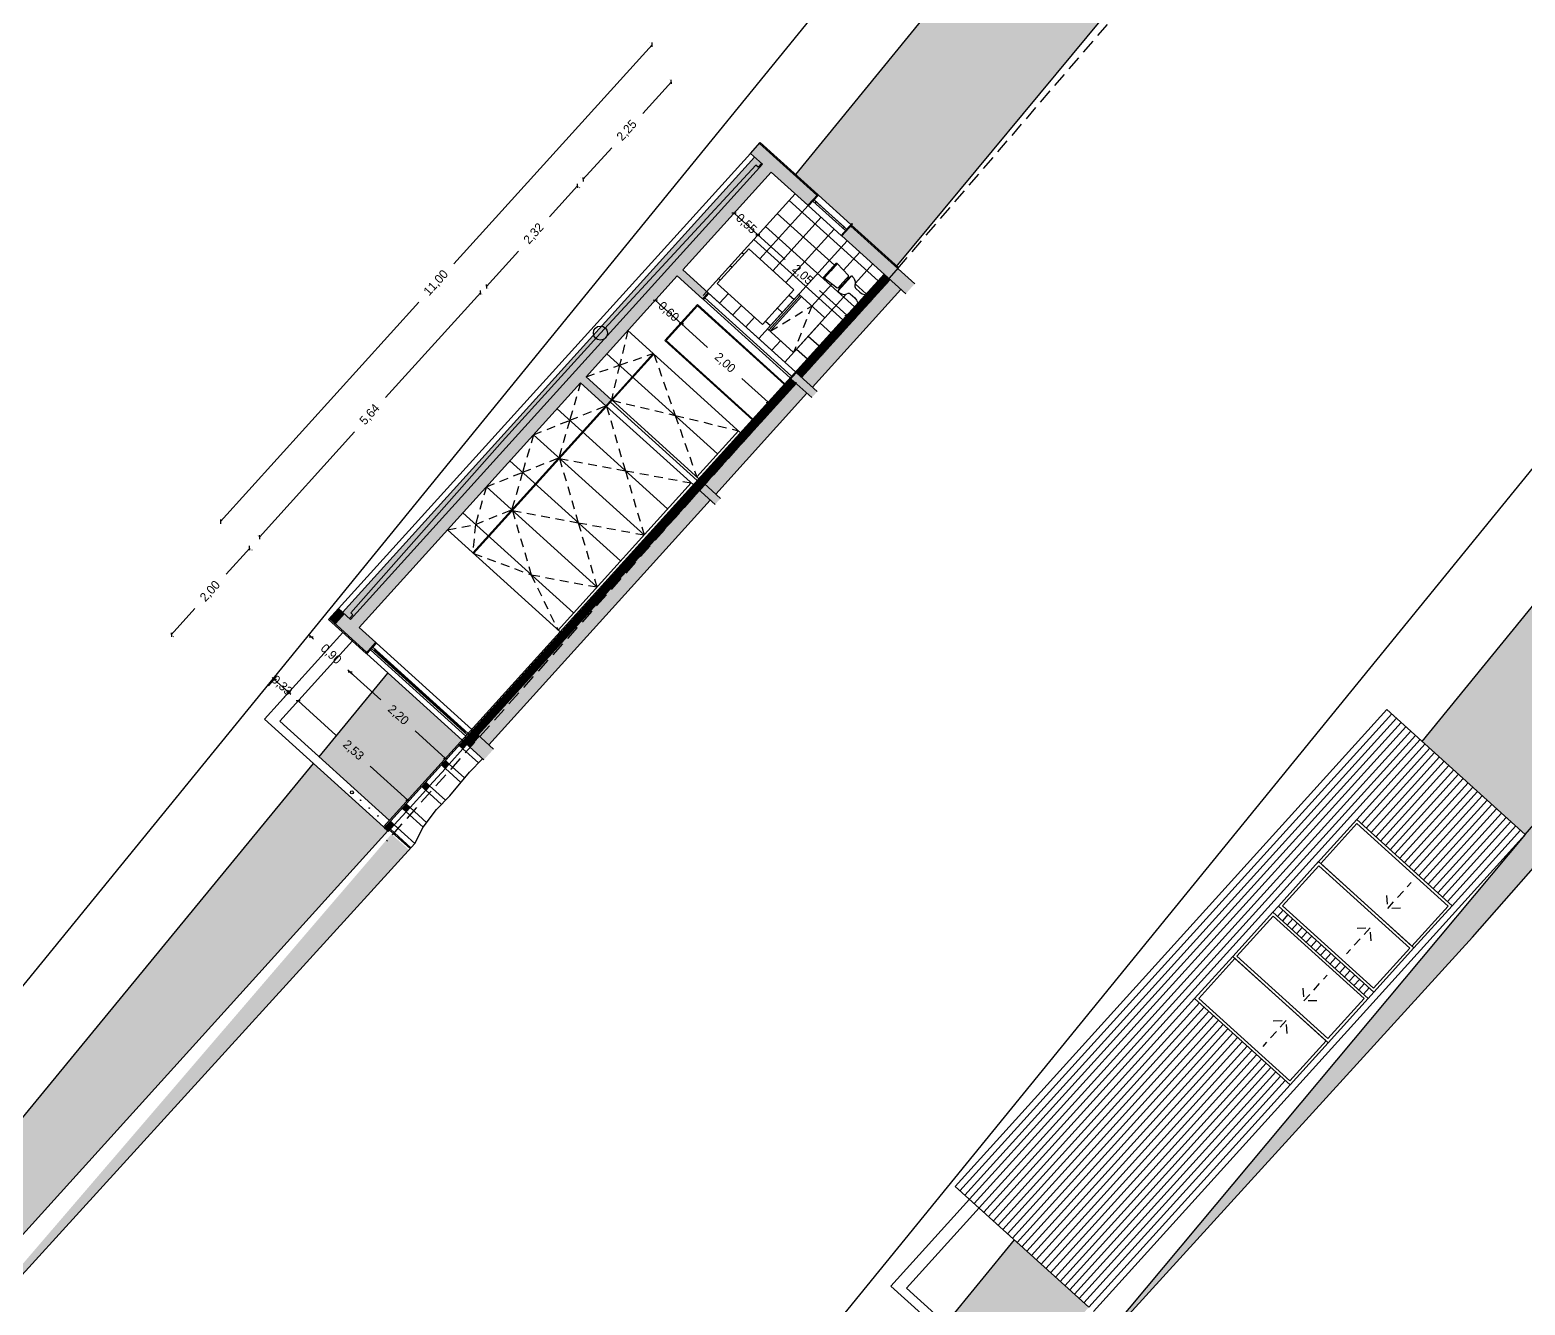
# Model space of a CAD drawing. Extents: x -196763 to -87592, y -65703 to -55832.
# Drawn here: x -87734.19 to -87708.63, y -65664.3 to -65642.5 of the extents above; entities that cross this region are included whole.
import ezdxf

# ---------------------------------------------------------------- set-up
doc = ezdxf.new("R2010")
doc.units = 0
doc.header["$MEASUREMENT"] = 0
doc.header["$PDMODE"] = 34
doc.header["$PDSIZE"] = 0.05
doc.linetypes.add('DASHED', pattern=[70, 50, -20])
doc.linetypes.add('HIDDEN', pattern=[0.375, 0.25, -0.125])
for name, color, linetype in [('0_PROP.aux', 6, 'Continuous'), ('0_PROP.aux.cotas', 30, 'Continuous'), ('0_PROP.corte', 10, 'Continuous'), ('0_PROP.corte.vaos', 160, 'Continuous'), ('0_PROP.mob', 19, 'Continuous'), ('0_PROP.trama', 251, 'Continuous'), ('0_PROP.vista1', 251, 'Continuous'), ('0_PROP.vista3', 254, 'Continuous'), ('0_PROP.vista4', 140, 'Continuous'), ('0_PROPfinal', 4, 'Continuous'), ('0_tramas piso0', 7, 'Continuous')]:
    doc.layers.add(name, color=color, linetype=linetype)
doc.styles.add('creativespace', font='GOTHIC.TTF')
doc.dimstyles.new('creativespace', dxfattribs={"dimtxt": 0.15, "dimasz": 0.05, "dimexe": 0.05, "dimexo": 0.05, "dimgap": 0.2, "dimtad": 0, "dimtoh": 1, "dimzin": 1, "dimtxsty": 'creativespace', "dimblk": 'OBLIQUE', "dimcen": 0, "dimclrd": 251, "dimclre": 256, "dimclrt": 30, "dimazin": 3, "dimtfac": 1, "dimtmove": 0, "dimatfit": 3, "dimldrblk": 'OBLIQUE', "dimfxl": 1, "dimlwd": -1, "dimlwe": -1, "dimarcsym": 0})
pattern_1 = [(92.856958, (-87782.184158, -65667.4172295), (-0.00586769786, -0.00029282563), [])]

# ---------------------------------------------------------------- blocks, each defined once
blk = doc.blocks.new('_Oblique')
at = {"color": 0, "linetype": 'ByBlock', "lineweight": -2}
blk.add_line((-0.5, -0.5), (0.5, 0.5), dxfattribs=at)
blk = doc.blocks.new('*D186')
at = {"layer": '0_PROP.aux.cotas', "color": 251, "transparency": 16777216}
for p, q in [((-87723.549, -65642.754), (-87726.942, -65646.504)), ((-87730.929, -65650.909), (-87727.536, -65647.159))]:
    blk.add_line(p, q, dxfattribs=at)
at = {"layer": '0_PROP.aux.cotas', "transparency": 16777216}
blk.add_line((-87723.586, -65642.72), (-87723.586, -65642.72), dxfattribs=at)
at = {"layer": 'DEFPOINTS', "color": 0, "transparency": 16777216}
for p in [(-87723.549, -65642.754), (-87730.929, -65650.909), (-87730.929, -65650.909)]:
    blk.add_point(p, dxfattribs=at)
at = {"layer": '0_PROP.aux.cotas', "color": 251, "transparency": 16777216, "xscale": 0.05, "yscale": 0.05, "zscale": 0.05}
for p, rotation in [((-87723.549, -65642.754), 47.85695784791795), ((-87730.929, -65650.909), 227.856957847918)]:
    blk.add_blockref('_Oblique', p, dxfattribs=dict(at, rotation=rotation))
at = {"layer": '0_PROP.aux.cotas', "color": 30, "transparency": 16777216, "insert": (-87727.239, -65646.831), "char_height": 0.15, "attachment_point": 5, "rotation": 47.857, "style": 'creativespace'}
blk.add_mtext('11,00', dxfattribs=at)
blk = doc.blocks.new('*D187')
at = {"layer": '0_PROP.aux.cotas', "color": 251, "transparency": 16777216}
for p, q in [((-87724.823, -65645.167), (-87725.303, -65645.697)), ((-87726.383, -65646.89), (-87725.834, -65646.283))]:
    blk.add_line(p, q, dxfattribs=at)
at = {"layer": '0_PROP.aux.cotas', "transparency": 16777216}
for p, q in [((-87724.789, -65645.198), (-87724.786, -65645.2)), ((-87726.349, -65646.921), (-87726.346, -65646.924))]:
    blk.add_line(p, q, dxfattribs=at)
at = {"layer": 'DEFPOINTS', "color": 0, "transparency": 16777216}
for p in [(-87724.826, -65645.164), (-87724.823, -65645.167), (-87726.386, -65646.887)]:
    blk.add_point(p, dxfattribs=at)
at = {"layer": '0_PROP.aux.cotas', "color": 251, "transparency": 16777216, "xscale": 0.05, "yscale": 0.05, "zscale": 0.05}
for p, rotation in [((-87724.823, -65645.167), 47.85695784791795), ((-87726.383, -65646.89), 227.856957847918)]:
    blk.add_blockref('_Oblique', p, dxfattribs=dict(at, rotation=rotation))
at = {"layer": '0_PROP.aux.cotas', "color": 30, "transparency": 16777216, "insert": (-87725.568, -65645.99), "char_height": 0.15, "attachment_point": 5, "rotation": 47.857, "style": 'creativespace'}
blk.add_mtext('2,32', dxfattribs=at)
blk = doc.blocks.new('*D188')
at = {"layer": '0_PROP.aux.cotas', "color": 251, "transparency": 16777216}
for p, q in [((-87723.22, -65643.389), (-87723.711, -65643.932)), ((-87724.732, -65645.06), (-87724.241, -65644.517))]:
    blk.add_line(p, q, dxfattribs=at)
at = {"layer": '0_PROP.aux.cotas', "transparency": 16777216}
for p, q in [((-87723.257, -65643.355), (-87723.257, -65643.355)), ((-87724.769, -65645.027), (-87724.769, -65645.027))]:
    blk.add_line(p, q, dxfattribs=at)
at = {"layer": 'DEFPOINTS', "color": 0, "transparency": 16777216}
for p in [(-87723.22, -65643.389), (-87723.22, -65643.389), (-87724.732, -65645.06)]:
    blk.add_point(p, dxfattribs=at)
at = {"layer": '0_PROP.aux.cotas', "color": 251, "transparency": 16777216, "xscale": 0.05, "yscale": 0.05, "zscale": 0.05}
for p, rotation in [((-87723.22, -65643.389), 47.85695784791795), ((-87724.732, -65645.06), 227.856957847918)]:
    blk.add_blockref('_Oblique', p, dxfattribs=dict(at, rotation=rotation))
at = {"layer": '0_PROP.aux.cotas', "color": 30, "transparency": 16777216, "insert": (-87723.976, -65644.225), "char_height": 0.15, "attachment_point": 5, "rotation": 47.857, "style": 'creativespace'}
blk.add_mtext('2,25', dxfattribs=at)
blk = doc.blocks.new('*D189')
at = {"layer": '0_PROP.aux.cotas', "color": 251, "transparency": 16777216}
for p, q in [((-87726.48, -65646.991), (-87728.107, -65648.789)), ((-87730.264, -65651.173), (-87728.637, -65649.375))]:
    blk.add_line(p, q, dxfattribs=at)
at = {"layer": '0_PROP.aux.cotas', "transparency": 16777216}
for p, q in [((-87726.443, -65647.025), (-87726.443, -65647.025)), ((-87730.301, -65651.14), (-87730.301, -65651.14))]:
    blk.add_line(p, q, dxfattribs=at)
at = {"layer": 'DEFPOINTS', "color": 0, "transparency": 16777216}
for p in [(-87726.48, -65646.991), (-87730.264, -65651.173), (-87730.264, -65651.173)]:
    blk.add_point(p, dxfattribs=at)
at = {"layer": '0_PROP.aux.cotas', "color": 251, "transparency": 16777216, "xscale": 0.05, "yscale": 0.05, "zscale": 0.05}
for p, rotation in [((-87726.48, -65646.991), 47.85695784791795), ((-87730.264, -65651.173), 227.856957847918)]:
    blk.add_blockref('_Oblique', p, dxfattribs=dict(at, rotation=rotation))
at = {"layer": '0_PROP.aux.cotas', "color": 30, "transparency": 16777216, "insert": (-87728.372, -65649.082), "char_height": 0.15, "attachment_point": 5, "rotation": 47.857, "style": 'creativespace'}
blk.add_mtext('5,64', dxfattribs=at)
blk = doc.blocks.new('*D192')
at = {"layer": '0_PROP.aux.cotas', "color": 251, "transparency": 16777216}
for p, q in [((-87729.6, -65653.974), (-87728.955, -65654.558)), ((-87727.724, -65655.672), (-87728.369, -65655.089))]:
    blk.add_line(p, q, dxfattribs=at)
at = {"layer": 'DEFPOINTS', "color": 0, "transparency": 16777216}
for p in [(-87729.6, -65653.974), (-87729.6, -65653.974), (-87727.724, -65655.672)]:
    blk.add_point(p, dxfattribs=at)
at = {"layer": '0_PROP.aux.cotas', "color": 251, "transparency": 16777216, "xscale": 0.05, "yscale": 0.05, "zscale": 0.05}
for p, rotation in [((-87729.6, -65653.974), 137.856957847918), ((-87727.724, -65655.672), 317.856957847918)]:
    blk.add_blockref('_Oblique', p, dxfattribs=dict(at, rotation=rotation))
at = {"layer": '0_PROP.aux.cotas', "color": 30, "transparency": 16777216, "insert": (-87728.662, -65654.823), "char_height": 0.15, "attachment_point": 5, "rotation": 317.857, "style": 'creativespace'}
blk.add_mtext('2,53', dxfattribs=at)
blk = doc.blocks.new('*D193')
at = {"layer": '0_PROP.aux.cotas', "color": 251, "transparency": 16777216}
for p, q in [((-87728.71, -65653.483), (-87728.188, -65653.956)), ((-87727.079, -65654.959), (-87727.601, -65654.487))]:
    blk.add_line(p, q, dxfattribs=at)
at = {"layer": 'DEFPOINTS', "color": 0, "transparency": 16777216}
for p in [(-87728.71, -65653.483), (-87728.71, -65653.483), (-87727.079, -65654.959)]:
    blk.add_point(p, dxfattribs=at)
at = {"layer": '0_PROP.aux.cotas', "color": 251, "transparency": 16777216, "xscale": 0.05, "yscale": 0.05, "zscale": 0.05}
for p, rotation in [((-87728.71, -65653.483), 137.856957847918), ((-87727.079, -65654.959), 317.856957847918)]:
    blk.add_blockref('_Oblique', p, dxfattribs=dict(at, rotation=rotation))
at = {"layer": '0_PROP.aux.cotas', "color": 30, "transparency": 16777216, "insert": (-87727.894, -65654.221), "char_height": 0.15, "attachment_point": 5, "rotation": 317.857, "style": 'creativespace'}
blk.add_mtext('2,20', dxfattribs=at)
blk = doc.blocks.new('*D190')
at = {"layer": '0_PROP.aux.cotas', "color": 251, "transparency": 16777216}
for p, q in [((-87729.377, -65652.879), (-87729.414, -65652.846)), ((-87729.377, -65652.879), (-87729.337, -65652.916)), ((-87728.71, -65653.483), (-87728.75, -65653.447)), ((-87728.71, -65653.483), (-87728.673, -65653.517))]:
    blk.add_line(p, q, dxfattribs=at)
at = {"layer": 'DEFPOINTS', "color": 0, "transparency": 16777216}
for p in [(-87729.377, -65652.879), (-87729.377, -65652.879), (-87728.71, -65653.483)]:
    blk.add_point(p, dxfattribs=at)
at = {"layer": '0_PROP.aux.cotas', "color": 251, "transparency": 16777216, "xscale": 0.05, "yscale": 0.05, "zscale": 0.05}
for p, rotation in [((-87729.377, -65652.879), 317.856957847918), ((-87728.71, -65653.483), 137.856957847918)]:
    blk.add_blockref('_Oblique', p, dxfattribs=dict(at, rotation=rotation))
at = {"layer": '0_PROP.aux.cotas', "color": 30, "transparency": 16777216, "insert": (-87729.044, -65653.181), "char_height": 0.15, "attachment_point": 5, "rotation": 317.857, "style": 'creativespace'}
blk.add_mtext('0,90', dxfattribs=at)
blk = doc.blocks.new('*D191')
at = {"layer": '0_PROP.aux.cotas', "transparency": 16777216}
for p, q in [((-87730.109, -65653.717), (-87729.974, -65653.568)), ((-87729.864, -65653.939), (-87729.729, -65653.79))]:
    blk.add_line(p, q, dxfattribs=at)
at = {"layer": '0_PROP.aux.cotas', "color": 251, "transparency": 16777216}
for p, q in [((-87730.008, -65653.606), (-87730.045, -65653.572)), ((-87729.763, -65653.827), (-87730.008, -65653.606)), ((-87729.763, -65653.827), (-87729.726, -65653.86))]:
    blk.add_line(p, q, dxfattribs=at)
at = {"layer": 'DEFPOINTS', "color": 0, "transparency": 16777216}
for p in [(-87730.008, -65653.606), (-87730.142, -65653.754), (-87729.898, -65653.976)]:
    blk.add_point(p, dxfattribs=at)
at = {"layer": '0_PROP.aux.cotas', "color": 251, "transparency": 16777216, "xscale": 0.05, "yscale": 0.05, "zscale": 0.05}
for p, rotation in [((-87730.008, -65653.606), 317.856957847918), ((-87729.763, -65653.827), 137.856957847918)]:
    blk.add_blockref('_Oblique', p, dxfattribs=dict(at, rotation=rotation))
at = {"layer": '0_PROP.aux.cotas', "color": 30, "transparency": 16777216, "insert": (-87729.885, -65653.716), "char_height": 0.15, "attachment_point": 5, "rotation": 317.857, "style": 'creativespace'}
blk.add_mtext('0,33', dxfattribs=at)
blk = doc.blocks.new('*D194')
at = {"layer": '0_PROP.aux.cotas', "color": 251, "transparency": 16777216}
for p, q in [((-87730.429, -65651.361), (-87730.834, -65651.81)), ((-87731.77, -65652.844), (-87731.366, -65652.397))]:
    blk.add_line(p, q, dxfattribs=at)
at = {"layer": '0_PROP.aux.cotas', "transparency": 16777216}
for p, q in [((-87730.395, -65651.392), (-87730.392, -65651.395)), ((-87731.736, -65652.875), (-87731.733, -65652.877))]:
    blk.add_line(p, q, dxfattribs=at)
at = {"layer": 'DEFPOINTS', "color": 0, "transparency": 16777216}
for p in [(-87730.432, -65651.359), (-87730.429, -65651.361), (-87731.773, -65652.841)]:
    blk.add_point(p, dxfattribs=at)
at = {"layer": '0_PROP.aux.cotas', "color": 251, "transparency": 16777216, "xscale": 0.05, "yscale": 0.05, "zscale": 0.05}
for p, rotation in [((-87730.429, -65651.361), 47.85695784791795), ((-87731.77, -65652.844), 227.856957847918)]:
    blk.add_blockref('_Oblique', p, dxfattribs=dict(at, rotation=rotation))
at = {"layer": '0_PROP.aux.cotas', "color": 30, "transparency": 16777216, "insert": (-87731.1, -65652.103), "char_height": 0.15, "attachment_point": 5, "rotation": 47.857, "style": 'creativespace'}
blk.add_mtext('2,00', dxfattribs=at)
blk = doc.blocks.new('*D195')
at = {"layer": '0_PROP.aux.cotas', "color": 251, "transparency": 16777216}
for p, q in [((-87723.05, -65647.527), (-87722.602, -65647.932)), ((-87721.567, -65648.869), (-87722.015, -65648.463))]:
    blk.add_line(p, q, dxfattribs=at)
at = {"layer": 'DEFPOINTS', "color": 0, "transparency": 16777216}
for p in [(-87723.05, -65647.527), (-87723.05, -65647.527), (-87721.567, -65648.869)]:
    blk.add_point(p, dxfattribs=at)
at = {"layer": '0_PROP.aux.cotas', "color": 251, "transparency": 16777216, "xscale": 0.05, "yscale": 0.05, "zscale": 0.05}
for p, rotation in [((-87723.05, -65647.527), 137.856957847918), ((-87721.567, -65648.869), 317.856957847918)]:
    blk.add_blockref('_Oblique', p, dxfattribs=dict(at, rotation=rotation))
at = {"layer": '0_PROP.aux.cotas', "color": 30, "transparency": 16777216, "insert": (-87722.309, -65648.198), "char_height": 0.15, "attachment_point": 5, "rotation": 317.857, "style": 'creativespace'}
blk.add_mtext('2,00', dxfattribs=at)
blk = doc.blocks.new('*D196')
at = {"layer": '0_PROP.aux.cotas', "color": 251, "transparency": 16777216}
blk.add_line((-87723.05, -65647.527), (-87723.495, -65647.124), dxfattribs=at)
at = {"layer": 'DEFPOINTS', "color": 0, "transparency": 16777216}
for p in [(-87723.495, -65647.124), (-87723.495, -65647.124), (-87723.05, -65647.527)]:
    blk.add_point(p, dxfattribs=at)
at = {"layer": '0_PROP.aux.cotas', "color": 251, "transparency": 16777216, "xscale": 0.05, "yscale": 0.05, "zscale": 0.05}
for p, rotation in [((-87723.495, -65647.124), 137.856957847918), ((-87723.05, -65647.527), 317.856957847918)]:
    blk.add_blockref('_Oblique', p, dxfattribs=dict(at, rotation=rotation))
at = {"layer": '0_PROP.aux.cotas', "color": 30, "transparency": 16777216, "insert": (-87723.272, -65647.325), "char_height": 0.15, "attachment_point": 5, "rotation": 317.857, "style": 'creativespace'}
blk.add_mtext('0,60', dxfattribs=at)
blk = doc.blocks.new('*D197')
at = {"layer": '0_PROP.aux.cotas', "color": 251, "transparency": 16777216}
for p, q in [((-87721.741, -65646.005), (-87721.274, -65646.428)), ((-87720.221, -65647.381), (-87720.688, -65646.958))]:
    blk.add_line(p, q, dxfattribs=at)
at = {"layer": 'DEFPOINTS', "color": 0, "transparency": 16777216}
for p in [(-87721.741, -65646.005), (-87721.741, -65646.005), (-87720.221, -65647.381)]:
    blk.add_point(p, dxfattribs=at)
at = {"layer": '0_PROP.aux.cotas', "color": 251, "transparency": 16777216, "xscale": 0.05, "yscale": 0.05, "zscale": 0.05}
for p, rotation in [((-87721.741, -65646.005), 137.856957847918), ((-87720.221, -65647.381), 317.856957847918)]:
    blk.add_blockref('_Oblique', p, dxfattribs=dict(at, rotation=rotation))
at = {"layer": '0_PROP.aux.cotas', "color": 30, "transparency": 16777216, "insert": (-87720.981, -65646.693), "char_height": 0.15, "attachment_point": 5, "rotation": 317.857, "style": 'creativespace'}
blk.add_mtext('2,05', dxfattribs=at)
blk = doc.blocks.new('*D198')
at = {"layer": '0_PROP.aux.cotas', "color": 251, "transparency": 16777216}
blk.add_line((-87721.741, -65646.005), (-87722.149, -65645.636), dxfattribs=at)
at = {"layer": 'DEFPOINTS', "color": 0, "transparency": 16777216}
for p in [(-87722.149, -65645.636), (-87722.149, -65645.636), (-87721.741, -65646.005)]:
    blk.add_point(p, dxfattribs=at)
at = {"layer": '0_PROP.aux.cotas', "color": 251, "transparency": 16777216, "xscale": 0.05, "yscale": 0.05, "zscale": 0.05}
for p, rotation in [((-87722.149, -65645.636), 137.856957847918), ((-87721.741, -65646.005), 317.856957847918)]:
    blk.add_blockref('_Oblique', p, dxfattribs=dict(at, rotation=rotation))
at = {"layer": '0_PROP.aux.cotas', "color": 30, "transparency": 16777216, "insert": (-87721.945, -65645.821), "char_height": 0.15, "attachment_point": 5, "rotation": 317.857, "style": 'creativespace'}
blk.add_mtext('0,55', dxfattribs=at)

msp = doc.modelspace()

# ---------------------------------------------------------------- hatches: boundary and pattern name
at = {"layer": '0_PROP.trama'}
h = msp.add_hatch(color=256, dxfattribs=at)
h.dxf.hatch_style = 1
h.paths.add_polyline_path([(-87721.715, -65644.441), (-87721.869, -65644.612), (-87721.661, -65644.8), (-87728.705, -65652.584), (-87728.806, -65652.493), (-87728.96, -65652.664), (-87728.427, -65653.146), (-87728.272, -65652.976), (-87728.557, -65652.718), (-87724.773, -65648.536), (-87724.34, -65648.928), (-87724.246, -65648.824), (-87724.679, -65648.432), (-87723.119, -65646.709), (-87722.686, -65647.101), (-87722.592, -65646.997), (-87723.025, -65646.605), (-87721.513, -65644.934), (-87720.887, -65645.5), (-87720.733, -65645.33)])
h.paths.add_polyline_path([(-87719.351, -65646.58), (-87719.505, -65646.751), (-87719.214, -65647.014), (-87719.06, -65646.843)])
h.paths.add_polyline_path([(-87720.152, -65645.855), (-87720.307, -65646.025), (-87719.505, -65646.751), (-87719.351, -65646.58)])
h.paths.add_polyline_path([(-87721.005, -65648.433), (-87721.099, -65648.537), (-87720.821, -65648.789), (-87720.727, -65648.685)])
h.paths.add_polyline_path([(-87721.083, -65648.363), (-87721.177, -65648.467), (-87721.099, -65648.537), (-87721.005, -65648.433)], flags=17)
h.paths.add_polyline_path([(-87722.462, -65650.438), (-87722.556, -65650.542), (-87722.474, -65650.616), (-87722.38, -65650.512)], flags=17)
h.paths.add_polyline_path([(-87722.646, -65650.271), (-87722.739, -65650.376), (-87722.556, -65650.542), (-87722.462, -65650.438)], flags=17)
h.paths.add_polyline_path([(-87726.495, -65654.584), (-87726.661, -65654.771), (-87726.426, -65654.983), (-87726.259, -65654.798)])
at = {"layer": '0_PROP.trama', "linetype": 'Continuous', "transparency": 33554661}
h = msp.add_hatch(dxfattribs=at)
h.set_pattern_fill('ANSI36', scale=0.15, angle=90)
h.set_pattern_definition([(92.856958, (-87993.432527, -65789.233582), (-0.0203621576, 0.0318371669), [0.046875, -0.009375, 0, -0.009375])])
h.paths.add_polyline_path([(-87721.775, -65644.817), (-87721.739, -65644.85), (-87721.679, -65644.784), (-87721.798, -65644.675), (-87724.482, -65647.641), (-87724.434, -65647.685)])
h.paths.add_polyline_path([(-87724.434, -65647.685), (-87724.482, -65647.641), (-87726.159, -65649.494), (-87726.111, -65649.538)])
h.paths.add_polyline_path([(-87726.111, -65649.538), (-87726.159, -65649.494), (-87728.843, -65652.46), (-87728.723, -65652.568), (-87728.663, -65652.501), (-87728.699, -65652.469)])
at = {"layer": '0_PROP.trama', "transparency": 33554541}
h = msp.add_hatch(color=256, dxfattribs=at)
h.dxf.hatch_style = 1
h.paths.add_polyline_path([(-87726.022, -65649.618), (-87726.111, -65649.538), (-87728.699, -65652.469), (-87728.663, -65652.501), (-87728.723, -65652.568), (-87728.705, -65652.584)])
h.paths.add_polyline_path([(-87724.345, -65647.765), (-87724.434, -65647.685), (-87726.111, -65649.538), (-87726.022, -65649.618)])
h.paths.add_polyline_path([(-87721.661, -65644.8), (-87721.679, -65644.784), (-87721.739, -65644.85), (-87721.775, -65644.817), (-87724.434, -65647.685), (-87724.345, -65647.765)])
h = msp.add_hatch(color=256, dxfattribs=at)
h.dxf.hatch_style = 1
h.paths.add_polyline_path([(-87719.481, -65646.772), (-87720.994, -65648.443), (-87720.808, -65648.611), (-87719.296, -65646.94)])
h.paths.add_polyline_path([(-87721.088, -65648.547), (-87722.535, -65650.147), (-87722.646, -65650.271), (-87722.462, -65650.438), (-87720.902, -65648.715)])
h.paths.add_polyline_path([(-87722.739, -65650.376), (-87726.495, -65654.584), (-87726.34, -65654.724), (-87722.556, -65650.542)])
h.paths.add_polyline_path([(-87722.739, -65650.376), (-87722.741, -65650.374), (-87726.526, -65654.557), (-87726.495, -65654.584)])
at = {"layer": '0_PROP.trama'}
h = msp.add_hatch(color=256, dxfattribs=at)
h.dxf.hatch_style = 1
h.paths.add_polyline_path([(-87722.736, -65650.19), (-87722.83, -65650.294), (-87722.741, -65650.374), (-87722.647, -65650.271)])
h = msp.add_hatch(color=256, dxfattribs=at)
h.dxf.hatch_style = 1
h.paths.add_polyline_path([(-87722.646, -65650.271), (-87722.647, -65650.271), (-87722.741, -65650.374), (-87722.739, -65650.376)])
h = msp.add_hatch(color=256, dxfattribs=at)
h.dxf.hatch_style = 1
h.paths.add_polyline_path([(-87728.913, -65652.396), (-87729.067, -65652.566), (-87728.96, -65652.664), (-87728.806, -65652.493)])
h = msp.add_hatch(color=256, dxfattribs=at)
h.dxf.hatch_style = 1
h.paths.add_polyline_path([(-87726.614, -65654.476), (-87726.782, -65654.661), (-87726.663, -65654.769), (-87726.495, -65654.584)])
at = {"layer": '0_PROPfinal', "linetype": 'Continuous'}
h = msp.add_hatch(dxfattribs=at)
h.set_pattern_fill('ANSI32', scale=0.047)
h.set_pattern_definition([(2.856958, (-87993.432527, -65789.233582), (-0.0008784769, 0.0176030936), []), (2.856958, (-87993.426367, -65789.239156), (-0.0008784769, 0.0176030936), [])])
h.paths.add_polyline_path([(-87719.57, -65646.692), (-87721.083, -65648.363), (-87721.005, -65648.433), (-87719.505, -65646.751)])
h.paths.add_polyline_path([(-87721.177, -65648.467), (-87722.736, -65650.19), (-87722.647, -65650.271), (-87722.535, -65650.147), (-87721.099, -65648.537)])
h.paths.add_polyline_path([(-87721.099, -65648.537), (-87722.535, -65650.147), (-87721.088, -65648.547)])
h.paths.add_polyline_path([(-87719.505, -65646.751), (-87721.005, -65648.433), (-87720.994, -65648.443), (-87719.481, -65646.772)])
h = msp.add_hatch(dxfattribs=at)
h.set_pattern_fill('ANSI32', scale=0.047)
h.set_pattern_definition([(92.856958, (-87782.184158, -65667.41723), (-0.0176030936, -0.000878477), []), (92.856958, (-87782.178583, -65667.411069), (-0.0176030936, -0.000878477), [])])
h.paths.add_polyline_path([(-87723.092, -65650.584), (-87726.614, -65654.476), (-87726.526, -65654.557), (-87723.003, -65650.664)])
h.paths.add_polyline_path([(-87722.83, -65650.294), (-87723.092, -65650.584), (-87723.003, -65650.664), (-87722.741, -65650.374)])
h = msp.add_hatch(dxfattribs=at)
h.set_pattern_fill('ANSI31', scale=0.047)
h.set_pattern_definition(pattern_1)
h.paths.add_polyline_path([(-87728.04, -65656.119), (-87728.124, -65656.144), (-87728.057, -65656.204)])
h.paths.add_polyline_path([(-87728.024, -65656.033), (-87728.124, -65656.144), (-87728.04, -65656.119)])
h.paths.add_polyline_path([(-87728.024, -65656.033), (-87728.04, -65656.119), (-87727.957, -65656.094)])
h.paths.add_polyline_path([(-87728.04, -65656.119), (-87728.057, -65656.204), (-87727.957, -65656.094)])
h.paths.add_polyline_path([(-87727.755, -65655.804), (-87727.822, -65655.811), (-87727.755, -65655.871)])
h.paths.add_polyline_path([(-87727.755, -65655.737), (-87727.755, -65655.804), (-87727.688, -65655.797)])
h.paths.add_polyline_path([(-87727.755, -65655.804), (-87727.755, -65655.871), (-87727.688, -65655.797)])
h.paths.add_polyline_path([(-87727.755, -65655.737), (-87727.822, -65655.811), (-87727.755, -65655.804)])
h.paths.add_polyline_path([(-87727.42, -65655.433), (-87727.42, -65655.5), (-87727.353, -65655.426)])
h.paths.add_polyline_path([(-87727.42, -65655.366), (-87727.42, -65655.433), (-87727.353, -65655.426)])
h.paths.add_polyline_path([(-87727.42, -65655.366), (-87727.487, -65655.44), (-87727.42, -65655.433)])
h.paths.add_polyline_path([(-87727.487, -65655.44), (-87727.42, -65655.5), (-87727.42, -65655.433)])
h.paths.add_polyline_path([(-87726.782, -65654.661), (-87726.849, -65654.736), (-87726.782, -65654.729)])
h.paths.add_polyline_path([(-87726.782, -65654.661), (-87726.782, -65654.729), (-87726.715, -65654.722)])
h.paths.add_polyline_path([(-87726.849, -65654.736), (-87726.783, -65654.796), (-87726.782, -65654.729)])
h.paths.add_polyline_path([(-87727.084, -65654.995), (-87727.084, -65655.062), (-87727.017, -65655.055)])
h.paths.add_polyline_path([(-87727.084, -65655.062), (-87727.151, -65655.069), (-87727.085, -65655.13)])
h.paths.add_polyline_path([(-87727.084, -65654.995), (-87727.151, -65655.069), (-87727.084, -65655.062)])
h = msp.add_hatch(dxfattribs=at)
h.set_pattern_fill('ANSI31', scale=0.047)
h.set_pattern_definition(pattern_1)
h.paths.add_polyline_path([(-87726.782, -65654.729), (-87726.783, -65654.796), (-87726.715, -65654.722)])
h = msp.add_hatch(dxfattribs=at)
h.set_pattern_fill('ANSI31', scale=0.047)
h.set_pattern_definition(pattern_1)
h.paths.add_polyline_path([(-87727.084, -65655.062), (-87727.084, -65655.13), (-87727.017, -65655.055)])
at = {"layer": '0_tramas piso0', "transparency": 33554536}
h = msp.add_hatch(color=55, dxfattribs=at)
h.dxf.hatch_style = 1
h.paths.add_polyline_path([(-87718.204, -65641.427), (-87721.095, -65644.974), (-87720.719, -65645.315), (-87720.707, -65645.325), (-87720.151, -65645.829), (-87720.137, -65645.814), (-87720.125, -65645.825), (-87720.139, -65645.84), (-87719.365, -65646.54), (-87713.242, -65639.162), (-87713.248, -65639.157)])
h = msp.add_hatch(color=55, dxfattribs=at)
h.dxf.hatch_style = 1
h.paths.add_polyline_path([(-87707.492, -65651.12), (-87710.383, -65654.668), (-87708.626, -65656.258), (-87715.686, -65664.703), (-87715.65, -65664.736), (-87709.528, -65658.015), (-87704.114, -65651.859), (-87701.455, -65648.621), (-87701.082, -65648.189)])
h = msp.add_hatch(color=55, dxfattribs=at)
h.dxf.hatch_style = 1
h.paths.add_polyline_path([(-87729.241, -65654.931), (-87728.039, -65656.02), (-87726.797, -65654.648), (-87728.068, -65653.498)])
h = msp.add_hatch(color=55, dxfattribs=at)
h.dxf.hatch_style = 1
h.paths.add_polyline_path([(-87729.336, -65655.047), (-87743.536, -65672.333), (-87743.884, -65673.353), (-87743.44, -65673.755), (-87735.602, -65664.526), (-87728.065, -65656.198), (-87728.139, -65656.13)])
h = msp.add_hatch(color=55, dxfattribs=at)
h.dxf.hatch_style = 1
h.paths.add_polyline_path([(-87727.708, -65656.52), (-87738.032, -65667.876), (-87742.993, -65673.886), (-87743.415, -65674.86), (-87743.424, -65674.471), (-87742.128, -65672.717), (-87728.005, -65656.251)])
h = msp.add_hatch(color=55, dxfattribs=at)
h.dxf.hatch_style = 1
h.paths.add_polyline_path([(-87717.356, -65663.191), (-87718.529, -65664.625), (-87717.327, -65665.714), (-87716.085, -65664.342)])

# ---------------------------------------------------------------- linework, layer by layer
at = {"layer": '0_PROP.aux', "linetype": 'DASHED', "ltscale": 0.003}
for p, q in [((-87721.534, -65647.655), (-87720.819, -65647.223)), ((-87720.819, -65647.223), (-87721.134, -65648.017))]:
    msp.add_line(p, q, dxfattribs=at)
for points in [[(-87723.965, -65647.643), (-87724.105, -65648.233), (-87723.532, -65648.035)], [(-87723.52, -65648.046), (-87723.154, -65649.094), (-87722.074, -65649.354)], [(-87724.679, -65648.432), (-87724.105, -65648.233), (-87724.246, -65648.824)], [(-87724.773, -65648.536), (-87724.959, -65649.177), (-87724.34, -65648.928)], [(-87724.234, -65648.835), (-87723.154, -65649.094), (-87722.788, -65650.143)], [(-87724.328, -65648.938), (-87724.007, -65650.038), (-87722.882, -65650.247)], [(-87725.578, -65649.426), (-87724.959, -65649.177), (-87725.145, -65649.818)], [(-87725.578, -65649.426), (-87725.764, -65650.066), (-87725.145, -65649.818)], [(-87725.133, -65649.828), (-87724.007, -65650.038), (-87723.687, -65651.137)], [(-87725.133, -65649.828), (-87724.813, -65650.927), (-87723.687, -65651.137)], [(-87726.383, -65650.315), (-87725.764, -65650.066), (-87725.95, -65650.707)], [(-87726.383, -65650.315), (-87726.569, -65650.956), (-87725.95, -65650.707)], [(-87725.938, -65650.718), (-87724.813, -65650.927), (-87724.492, -65652.026)], [(-87725.938, -65650.718), (-87725.618, -65651.817), (-87724.492, -65652.026)], [(-87727.048, -65651.051), (-87726.569, -65650.956), (-87726.615, -65651.442)], [(-87726.603, -65651.453), (-87725.618, -65651.817), (-87725.158, -65652.762)], [(-87710.995, -65657.301), (-87710.975, -65657.522), (-87710.575, -65657.079)], [(-87710.754, -65657.519), (-87710.975, -65657.522), (-87710.575, -65657.079)], [(-87711.258, -65658.076), (-87711.277, -65657.855), (-87711.678, -65658.298)], [(-87711.499, -65657.858), (-87711.277, -65657.855), (-87711.678, -65658.298)], [(-87712.427, -65658.885), (-87712.408, -65659.105), (-87712.007, -65658.662)], [(-87712.187, -65659.102), (-87712.408, -65659.105), (-87712.007, -65658.662)], [(-87712.691, -65659.659), (-87712.71, -65659.439), (-87713.111, -65659.882)], [(-87712.931, -65659.442), (-87712.71, -65659.439), (-87713.111, -65659.882)]]:
    msp.add_lwpolyline(points, dxfattribs=at)
at = {"layer": '0_PROP.corte', "color": 5, "linetype": 'HIDDEN'}
msp.add_line((-87719.351, -65646.58), (-87711.122, -65637.001), dxfattribs=at)
at = {"layer": '0_PROP.corte'}
for p, q in [((-87719.378, -65646.555), (-87713.242, -65639.162)), ((-87721.869, -65644.612), (-87721.701, -65644.426)), ((-87720.733, -65645.33), (-87721.715, -65644.441)), ((-87720.719, -65645.315), (-87721.701, -65644.426)), ((-87728.843, -65652.46), (-87721.798, -65644.675)), ((-87728.705, -65652.584), (-87721.661, -65644.8)), ((-87721.661, -65644.8), (-87721.869, -65644.612)), ((-87721.679, -65644.784), (-87721.739, -65644.85)), ((-87723.025, -65646.605), (-87721.513, -65644.934)), ((-87721.739, -65644.85), (-87721.775, -65644.817)), ((-87720.887, -65645.5), (-87721.513, -65644.934)), ((-87720.307, -65646.025), (-87719.214, -65647.014)), ((-87720.152, -65645.855), (-87719.06, -65646.843)), ((-87720.139, -65645.84), (-87719.338, -65646.565)), ((-87719.431, -65646.508), (-87719.417, -65646.493)), ((-87719.585, -65646.678), (-87728.139, -65656.13)), ((-87719.57, -65646.692), (-87728.124, -65656.144)), ((-87724.679, -65648.432), (-87723.119, -65646.709)), ((-87722.686, -65647.101), (-87723.119, -65646.709)), ((-87722.592, -65646.997), (-87723.025, -65646.605)), ((-87719.481, -65646.772), (-87720.994, -65648.443)), ((-87719.296, -65646.94), (-87720.808, -65648.611)), ((-87721.083, -65648.363), (-87720.727, -65648.685)), ((-87728.557, -65652.718), (-87724.773, -65648.536)), ((-87724.34, -65648.928), (-87724.773, -65648.536)), ((-87724.246, -65648.824), (-87724.679, -65648.432)), ((-87721.088, -65648.547), (-87722.647, -65650.271)), ((-87721.177, -65648.467), (-87720.821, -65648.789)), ((-87720.902, -65648.715), (-87722.462, -65650.438)), ((-87722.741, -65650.374), (-87726.526, -65654.557)), ((-87722.83, -65650.294), (-87722.474, -65650.616)), ((-87722.736, -65650.19), (-87722.38, -65650.512)), ((-87722.556, -65650.542), (-87726.34, -65654.724)), ((-87728.913, -65652.396), (-87729.081, -65652.581)), ((-87728.705, -65652.584), (-87728.913, -65652.396)), ((-87728.663, -65652.501), (-87728.699, -65652.469)), ((-87728.44, -65653.161), (-87729.081, -65652.581)), ((-87728.427, -65653.146), (-87729.067, -65652.566)), ((-87728.723, -65652.567), (-87728.663, -65652.501)), ((-87728.272, -65652.976), (-87728.557, -65652.718)), ((-87726.629, -65654.463), (-87726.614, -65654.476)), ((-87726.259, -65654.798), (-87726.614, -65654.476)), ((-87726.715, -65654.722), (-87726.849, -65654.736)), ((-87726.783, -65654.796), (-87726.849, -65654.736)), ((-87726.426, -65654.983), (-87726.797, -65654.648)), ((-87726.783, -65654.796), (-87726.782, -65654.661)), ((-87726.715, -65654.722), (-87726.783, -65654.796)), ((-87727.085, -65655.13), (-87727.084, -65654.995)), ((-87727.084, -65654.995), (-87727.017, -65655.055)), ((-87727.017, -65655.055), (-87727.151, -65655.069)), ((-87727.084, -65655.13), (-87727.151, -65655.069)), ((-87727.017, -65655.055), (-87727.085, -65655.13)), ((-87727.353, -65655.426), (-87727.487, -65655.44)), ((-87727.42, -65655.5), (-87727.487, -65655.44)), ((-87727.42, -65655.366), (-87727.353, -65655.426)), ((-87727.42, -65655.5), (-87727.42, -65655.366)), ((-87727.353, -65655.426), (-87727.42, -65655.5)), ((-87727.755, -65655.737), (-87727.688, -65655.797)), ((-87727.755, -65655.871), (-87727.755, -65655.737)), ((-87727.957, -65656.094), (-87728.024, -65656.033)), ((-87727.688, -65655.797), (-87727.822, -65655.811)), ((-87727.755, -65655.871), (-87727.822, -65655.811)), ((-87727.688, -65655.797), (-87727.755, -65655.871)), ((-87728.124, -65656.144), (-87728.139, -65656.13)), ((-87728.037, -65656.183), (-87727.688, -65656.499)), ((-87728.024, -65656.168), (-87727.675, -65656.484))]:
    msp.add_line(p, q, dxfattribs=at)
for points in [[(-87721.775, -65644.817), (-87724.434, -65647.685), (-87726.111, -65649.538), (-87728.699, -65652.469)], [(-87727.607, -65656.41), (-87727.466, -65656.133), (-87727.234, -65655.829), (-87727.009, -65655.6), (-87726.673, -65655.19), (-87726.45, -65654.962)], [(-87727.957, -65656.094), (-87728.124, -65656.144), (-87728.057, -65656.204), (-87728.024, -65656.033), (-87727.957, -65656.094), (-87728.057, -65656.204)]]:
    msp.add_lwpolyline(points, dxfattribs=at)
at = {"layer": '0_PROP.corte', "color": 5, "linetype": 'HIDDEN'}
msp.add_lwpolyline([(-87719.338, -65646.565), (-87728.09, -65656.371)], dxfattribs=at)
at = {"layer": '0_PROP.corte', "color": 240, "linetype": 'Continuous', "true_color": 0xed1f24}
for points in [[(-87709.528, -65658.015), (-87704.114, -65651.859)], [(-87742.993, -65673.886), (-87737.93, -65667.753), (-87736.589, -65666.27), (-87727.607, -65656.41)], [(-87732.281, -65683.58), (-87727.218, -65677.446), (-87725.876, -65675.964), (-87709.528, -65658.015)]]:
    msp.add_lwpolyline(points, dxfattribs=at)
at = {"layer": '0_PROP.corte'}
for centre, radius in [((-87728.682, -65655.538), 0.025), ((-87728.533, -65655.673), 0.005), ((-87728.385, -65655.807), 0.005), ((-87728.237, -65655.941), 0.005)]:
    msp.add_circle(centre, radius, dxfattribs=at)
at = {"layer": '0_PROP.corte.vaos', "linetype": 'Continuous'}
for p, q in [((-87720.887, -65645.5), (-87720.719, -65645.315)), ((-87720.875, -65645.511), (-87720.887, -65645.5)), ((-87720.802, -65645.43), (-87720.245, -65645.934)), ((-87720.781, -65645.406), (-87720.224, -65645.91)), ((-87720.765, -65645.463), (-87720.744, -65645.44)), ((-87720.744, -65645.44), (-87720.261, -65645.877)), ((-87720.707, -65645.325), (-87720.719, -65645.315)), ((-87720.307, -65646.025), (-87720.125, -65645.825)), ((-87720.137, -65645.814), (-87720.125, -65645.825)), ((-87720.318, -65646.015), (-87720.307, -65646.025)), ((-87720.282, -65645.9), (-87720.261, -65645.877)), ((-87720.282, -65645.9), (-87720.261, -65645.877)), ((-87722.592, -65646.997), (-87722.686, -65647.101)), ((-87722.674, -65647.111), (-87722.686, -65647.101)), ((-87722.58, -65647.008), (-87722.674, -65647.111)), ((-87722.647, -65647.082), (-87721.165, -65648.424)), ((-87722.58, -65647.008), (-87722.592, -65646.997)), ((-87722.774, -65647.198), (-87723.331, -65647.813)), ((-87722.772, -65647.22), (-87723.309, -65647.813)), ((-87722.774, -65647.198), (-87721.279, -65648.551)), ((-87722.772, -65647.22), (-87721.289, -65648.562)), ((-87722.674, -65647.111), (-87721.191, -65648.453)), ((-87723.331, -65647.813), (-87721.836, -65649.166)), ((-87723.309, -65647.813), (-87721.826, -65649.155)), ((-87724.34, -65648.928), (-87724.246, -65648.824)), ((-87724.328, -65648.938), (-87724.234, -65648.835)), ((-87724.261, -65648.864), (-87722.778, -65650.206)), ((-87724.234, -65648.835), (-87724.246, -65648.824)), ((-87724.234, -65648.835), (-87722.751, -65650.177)), ((-87724.328, -65648.938), (-87724.34, -65648.928)), ((-87728.44, -65653.161), (-87728.272, -65652.976)), ((-87728.261, -65652.986), (-87728.272, -65652.976)), ((-87728.428, -65653.172), (-87728.44, -65653.161)), ((-87728.366, -65653.103), (-87726.735, -65654.579)), ((-87728.344, -65653.079), (-87726.713, -65654.555)), ((-87728.323, -65653.056), (-87726.692, -65654.532)), ((-87728.307, -65653.113), (-87728.286, -65653.089)), ((-87728.297, -65653.101), (-87726.74, -65654.51)), ((-87726.75, -65654.522), (-87726.729, -65654.498))]:
    msp.add_line(p, q, dxfattribs=at)
at = {"layer": '0_PROP.mob'}
for p, q in [((-87724.322, -65648.038), (-87722.431, -65649.749)), ((-87724.246, -65648.824), (-87723.532, -65648.035)), ((-87724.234, -65648.835), (-87723.52, -65648.046)), ((-87726.615, -65651.442), (-87724.34, -65648.928)), ((-87726.603, -65651.453), (-87724.328, -65648.938)), ((-87725.175, -65648.981), (-87723.284, -65650.692)), ((-87722.788, -65650.143), (-87722.074, -65649.354)), ((-87725.578, -65649.426), (-87723.687, -65651.137)), ((-87725.98, -65649.871), (-87724.09, -65651.582)), ((-87726.383, -65650.315), (-87724.492, -65652.026)), ((-87725.158, -65652.762), (-87722.882, -65650.247)), ((-87726.786, -65650.76), (-87724.895, -65652.471))]:
    msp.add_line(p, q, dxfattribs=at)
at = {"layer": '0_PROP.trama'}
for p, q in [((-87721.208, -65645.417), (-87719.688, -65646.792)), ((-87721.41, -65645.639), (-87720.433, -65646.524)), ((-87721.611, -65645.862), (-87720.091, -65647.237)), ((-87722.014, -65646.307), (-87721.981, -65646.336)), ((-87721.812, -65646.084), (-87720.292, -65647.46)), ((-87722.215, -65646.529), (-87722.182, -65646.559)), ((-87722.416, -65646.752), (-87722.384, -65646.781)), ((-87722.592, -65646.997), (-87721.097, -65648.35)), ((-87722.58, -65647.008), (-87721.097, -65648.35)), ((-87721.208, -65647.036), (-87721.124, -65647.112)), ((-87720.597, -65647.424), (-87720.229, -65647.017)), ((-87721.409, -65647.258), (-87721.325, -65647.334)), ((-87721.61, -65647.481), (-87721.526, -65647.557)), ((-87720.679, -65647.514), (-87720.494, -65647.682)), ((-87720.88, -65647.737), (-87720.695, -65647.905)), ((-87721.081, -65647.959), (-87720.896, -65648.127))]:
    msp.add_line(p, q, dxfattribs=at)
for points in [[(-87722.679, -65647.042), (-87721.105, -65645.303)], [(-87721.709, -65646.418), (-87720.883, -65645.504)], [(-87721.487, -65646.619), (-87720.66, -65645.705)], [(-87721.264, -65646.82), (-87720.438, -65645.907)], [(-87721.728, -65647.779), (-87720.215, -65646.108)], [(-87720.278, -65646.609), (-87720, -65646.303)], [(-87720.074, -65646.831), (-87719.778, -65646.504)], [(-87720.819, -65647.223), (-87720.48, -65646.847)], [(-87722.395, -65647.175), (-87722.246, -65647.011)], [(-87722.173, -65647.377), (-87722.024, -65647.212)], [(-87721.95, -65647.578), (-87721.801, -65647.413)], [(-87721.283, -65648.182), (-87720.679, -65647.514)], [(-87721.505, -65647.98), (-87721.356, -65647.816)]]:
    msp.add_lwpolyline(points, dxfattribs=at)
at = {"layer": '0_PROP.vista1', "linetype": 'Continuous'}
for p, q in [((-87721.869, -65644.612), (-87728.913, -65652.396)), ((-87722.436, -65646.839), (-87721.899, -65646.246)), ((-87721.126, -65646.945), (-87721.899, -65646.246)), ((-87721.663, -65647.539), (-87722.436, -65646.839)), ((-87720.368, -65646.962), (-87720.146, -65646.716)), ((-87720.193, -65646.746), (-87720.343, -65646.912)), ((-87720.341, -65646.88), (-87720.224, -65646.751)), ((-87720.205, -65646.73), (-87720.19, -65646.743)), ((-87720.076, -65646.846), (-87719.89, -65647.015)), ((-87721.126, -65646.945), (-87721.663, -65647.539)), ((-87721.579, -65647.615), (-87721.042, -65647.021)), ((-87721.02, -65647.042), (-87721.557, -65647.635)), ((-87720.997, -65647.062), (-87721.534, -65647.655)), ((-87720.597, -65647.424), (-87721.042, -65647.021)), ((-87721.134, -65648.017), (-87721.579, -65647.615)), ((-87720.597, -65647.424), (-87721.134, -65648.017)), ((-87723.965, -65647.643), (-87722.037, -65649.388)), ((-87727.048, -65651.051), (-87725.12, -65652.795)), ((-87710.989, -65654.12), (-87718.369, -65662.275)), ((-87710.907, -65654.194), (-87718.287, -65662.349)), ((-87710.826, -65654.267), (-87718.206, -65662.423)), ((-87710.744, -65654.341), (-87718.124, -65662.496)), ((-87710.663, -65654.415), (-87718.043, -65662.57)), ((-87710.581, -65654.489), (-87717.961, -65662.644)), ((-87710.5, -65654.563), (-87717.879, -65662.718)), ((-87710.418, -65654.637), (-87717.798, -65662.792)), ((-87710.336, -65654.71), (-87711.504, -65656.001)), ((-87727.017, -65655.055), (-87726.783, -65654.796)), ((-87726.783, -65654.796), (-87726.52, -65655.034)), ((-87710.255, -65654.784), (-87711.423, -65656.075)), ((-87710.173, -65654.858), (-87711.341, -65656.149)), ((-87710.092, -65654.932), (-87711.26, -65656.222)), ((-87710.01, -65655.006), (-87711.178, -65656.296)), ((-87727.353, -65655.426), (-87727.084, -65655.13)), ((-87727.084, -65655.13), (-87726.82, -65655.369)), ((-87727.017, -65655.055), (-87726.756, -65655.292)), ((-87709.929, -65655.079), (-87711.096, -65656.37)), ((-87709.847, -65655.153), (-87711.015, -65656.444)), ((-87709.766, -65655.227), (-87710.933, -65656.518)), ((-87727.688, -65655.797), (-87727.42, -65655.5)), ((-87727.42, -65655.5), (-87727.151, -65655.744)), ((-87727.353, -65655.426), (-87727.08, -65655.673)), ((-87709.684, -65655.301), (-87710.852, -65656.591)), ((-87709.602, -65655.375), (-87710.77, -65656.665)), ((-87709.521, -65655.449), (-87710.689, -65656.739)), ((-87709.439, -65655.522), (-87710.607, -65656.813)), ((-87709.358, -65655.596), (-87710.526, -65656.887)), ((-87709.276, -65655.67), (-87710.444, -65656.96)), ((-87709.195, -65655.744), (-87710.362, -65657.034)), ((-87727.957, -65656.094), (-87727.755, -65655.871)), ((-87727.755, -65655.871), (-87727.466, -65656.133)), ((-87727.688, -65655.797), (-87727.399, -65656.059)), ((-87709.113, -65655.818), (-87710.281, -65657.108)), ((-87709.032, -65655.891), (-87710.199, -65657.182)), ((-87708.95, -65655.965), (-87710.118, -65657.256)), ((-87708.868, -65656.039), (-87710.036, -65657.329)), ((-87727.957, -65656.094), (-87727.607, -65656.41)), ((-87708.787, -65656.113), (-87709.955, -65657.403)), ((-87708.705, -65656.187), (-87709.873, -65657.477)), ((-87712.843, -65657.481), (-87712.937, -65657.584)), ((-87712.762, -65657.554), (-87712.856, -65657.658)), ((-87712.68, -65657.628), (-87712.774, -65657.732)), ((-87712.599, -65657.702), (-87712.692, -65657.806)), ((-87712.517, -65657.776), (-87712.611, -65657.88)), ((-87712.436, -65657.85), (-87712.529, -65657.953)), ((-87712.354, -65657.923), (-87712.448, -65658.027)), ((-87712.272, -65657.997), (-87712.366, -65658.101)), ((-87712.191, -65658.071), (-87712.285, -65658.175)), ((-87712.109, -65658.145), (-87712.203, -65658.249)), ((-87712.028, -65658.219), (-87712.121, -65658.322)), ((-87711.946, -65658.293), (-87712.04, -65658.396)), ((-87711.865, -65658.366), (-87711.958, -65658.47)), ((-87711.783, -65658.44), (-87711.877, -65658.544)), ((-87711.701, -65658.514), (-87711.795, -65658.618)), ((-87711.62, -65658.588), (-87711.714, -65658.691)), ((-87711.538, -65658.662), (-87711.632, -65658.765)), ((-87711.457, -65658.735), (-87711.551, -65658.839)), ((-87711.375, -65658.809), (-87711.469, -65658.913)), ((-87714.276, -65659.064), (-87717.716, -65662.866)), ((-87711.294, -65658.883), (-87711.387, -65658.987)), ((-87711.212, -65658.957), (-87711.306, -65659.06)), ((-87714.194, -65659.138), (-87717.635, -65662.939)), ((-87714.113, -65659.212), (-87717.553, -65663.013)), ((-87714.031, -65659.285), (-87717.472, -65663.087)), ((-87713.95, -65659.359), (-87717.39, -65663.161)), ((-87713.868, -65659.433), (-87717.308, -65663.235)), ((-87713.787, -65659.507), (-87717.227, -65663.308)), ((-87713.705, -65659.581), (-87717.145, -65663.382)), ((-87713.624, -65659.654), (-87717.064, -65663.456)), ((-87713.542, -65659.728), (-87716.982, -65663.53)), ((-87713.46, -65659.802), (-87716.901, -65663.604)), ((-87713.379, -65659.876), (-87716.819, -65663.677)), ((-87713.297, -65659.95), (-87716.737, -65663.751)), ((-87713.216, -65660.024), (-87716.656, -65663.825)), ((-87713.134, -65660.097), (-87716.574, -65663.899)), ((-87713.053, -65660.171), (-87716.493, -65663.973)), ((-87712.971, -65660.245), (-87716.411, -65664.046)), ((-87712.89, -65660.319), (-87716.33, -65664.12)), ((-87712.808, -65660.393), (-87716.248, -65664.194)), ((-87712.726, -65660.466), (-87716.167, -65664.268)), ((-87712.645, -65660.54), (-87716.085, -65664.342))]:
    msp.add_line(p, q, dxfattribs=at)
for points in [[(-87720.283, -65646.816), (-87720.224, -65646.751), (-87720.194, -65646.718), (-87720.19, -65646.702), (-87720.384, -65646.498), (-87720.496, -65646.622), (-87720.51, -65646.608), (-87720.403, -65646.492), (-87720.396, -65646.489), (-87720.39, -65646.491), (-87720.384, -65646.498)], [(-87720.283, -65646.816), (-87720.341, -65646.88), (-87720.371, -65646.913), (-87720.387, -65646.919), (-87720.609, -65646.747), (-87720.496, -65646.622), (-87720.51, -65646.608), (-87720.617, -65646.728), (-87720.619, -65646.736), (-87720.616, -65646.741), (-87720.609, -65646.747)], [(-87720.162, -65647.015), (-87720.083, -65647.08), (-87720.054, -65647.121), (-87720.038, -65647.154), (-87720.026, -65647.165)], [(-87720.072, -65646.916), (-87719.999, -65646.988), (-87719.956, -65647.012), (-87719.921, -65647.026), (-87719.909, -65647.037)], [(-87728.836, -65652.803), (-87730.178, -65654.285)], [(-87728.673, -65652.95), (-87729.915, -65654.322)], [(-87716.003, -65664.416), (-87708.626, -65656.258), (-87710.989, -65654.12)], [(-87728.139, -65656.13), (-87730.178, -65654.285)], [(-87729.915, -65654.322), (-87728.039, -65656.02)], [(-87712.157, -65656.722), (-87710.526, -65658.198), (-87709.873, -65657.477), (-87711.504, -65656.001), (-87712.174, -65656.741)], [(-87712.843, -65657.481), (-87711.212, -65658.957), (-87710.526, -65658.198), (-87712.157, -65656.722), (-87712.843, -65657.481)], [(-87713.623, -65658.343), (-87711.992, -65659.819), (-87711.306, -65659.06), (-87712.937, -65657.584), (-87713.623, -65658.343)], [(-87714.276, -65659.064), (-87712.645, -65660.54), (-87711.992, -65659.819), (-87713.623, -65658.343), (-87714.276, -65659.064)], [(-87718.369, -65662.275), (-87716.085, -65664.342)]]:
    msp.add_lwpolyline(points, dxfattribs=at)
for points in [[(-87711.501, -65656.072), (-87712.12, -65656.756), (-87710.563, -65658.165), (-87709.944, -65657.481)], [(-87712.154, -65656.793), (-87712.773, -65657.477), (-87711.216, -65658.886), (-87710.596, -65658.202)], [(-87712.934, -65657.655), (-87713.553, -65658.339), (-87711.996, -65659.748), (-87711.376, -65659.064)], [(-87713.586, -65658.376), (-87714.206, -65659.06), (-87712.648, -65660.469), (-87712.029, -65659.785)]]:
    msp.add_lwpolyline(points, close=True, dxfattribs=at)
for centre, radius, start, end in [((-87720.215, -65646.76), 0.0127, 61.1672, 137.857), ((-87720.202, -65646.737), 0.0127, 241.167, 317.857), ((-87720.102, -65646.832), 0.125, 108.0391, 137.857), ((-87720.137, -65646.724), 0.0114, 82.1244, 137.857), ((-87720.14, -65646.741), 0.0287, 47.857, 82.1248), ((-87720.124, -65646.724), 0.00533, 317.857, 47.857), ((-87720.302, -65646.898), 0.25, 31.8171, 43.3463), ((-87720.18, -65646.823), 0.107, 339.9719, 31.8172), ((-87720.248, -65646.994), 0.125, 137.857, 167.6748), ((-87720.36, -65646.969), 0.0114, 137.857, 193.5894), ((-87720.343, -65646.965), 0.0287, 193.5891, 227.857), ((-87720.358, -65646.983), 0.00533, 227.857, 317.857), ((-87720.202, -65646.789), 0.25, 232.3676, 243.8968), ((-87720.332, -65646.889), 0.0127, 137.857, 214.5467), ((-87720.353, -65646.903), 0.0127, 317.857, 34.547), ((-87720.265, -65646.917), 0.107, 243.8968, 295.742), ((-87720.192, -65647.067), 0.0598, 59.0525, 115.8481), ((-87720.024, -65646.881), 0.0598, 159.8658, 216.6614)]:
    msp.add_arc(centre, radius, start, end, dxfattribs=at)
at = {"layer": '0_PROP.vista3'}
for p, q in [((-87720.875, -65645.511), (-87720.707, -65645.325)), ((-87720.875, -65645.511), (-87720.318, -65646.015)), ((-87720.707, -65645.325), (-87720.151, -65645.829)), ((-87720.318, -65646.015), (-87720.137, -65645.814)), ((-87728.428, -65653.172), (-87728.261, -65652.986)), ((-87728.428, -65653.172), (-87726.797, -65654.648)), ((-87728.261, -65652.986), (-87726.629, -65654.463))]:
    msp.add_line(p, q, dxfattribs=at)
at = {"layer": '0_PROP.vista4', "linetype": 'Continuous'}
msp.add_line((-87735.602, -65664.526), (-87728.065, -65656.198), dxfattribs=at)
for points in [[(-87734.682, -65659.316), (-87719.196, -65640.287)], [(-87721.095, -65644.974), (-87718.204, -65641.427)], [(-87723.97, -65669.01), (-87708.484, -65649.981)], [(-87710.383, -65654.668), (-87707.492, -65651.12)], [(-87708.626, -65656.258), (-87705.219, -65652.33)], [(-87729.241, -65654.931), (-87728.068, -65653.498)], [(-87743.536, -65672.333), (-87729.336, -65655.047)], [(-87708.626, -65656.258), (-87715.686, -65664.703)], [(-87718.529, -65664.625), (-87717.356, -65663.191)]]:
    msp.add_lwpolyline(points, dxfattribs=at)
at = {"layer": '0_PROPfinal', "linetype": 'Continuous'}
msp.add_line((-87724.328, -65648.938), (-87722.845, -65650.28), dxfattribs=at)
for points in [[(-87726.783, -65654.796), (-87726.715, -65654.722), (-87726.782, -65654.729), (-87726.783, -65654.796)], [(-87718.124, -65662.496), (-87719.466, -65663.979)], [(-87717.961, -65662.644), (-87719.203, -65664.016)], [(-87717.427, -65665.824), (-87719.466, -65663.979)], [(-87719.203, -65664.016), (-87717.327, -65665.714)]]:
    msp.add_lwpolyline(points, dxfattribs=at)
msp.add_circle((-87724.434, -65647.685), 0.12, dxfattribs=at)

# ---------------------------------------------------------------- dimensions: what is measured, and where the dimension line sits
at = {"layer": '0_PROP.aux.cotas'}
for p1, p2, picture, middle in [((-87723.549, -65642.754), (-87730.929, -65650.909), '*D186', (-87727.239, -65646.831)), ((-87724.732, -65645.06), (-87723.22, -65643.389), '*D188', (-87723.976, -65644.225)), ((-87726.48, -65646.991), (-87730.264, -65651.173), '*D189', (-87728.372, -65649.082))]:
    dim = msp.add_aligned_dim(p1=p1, p2=p2, distance=0, dimstyle='creativespace', dxfattribs=at)
    dim.commit()
    dim.dimension.update_dxf_attribs({"geometry": picture, "text_midpoint": middle})
for base, p1, p2, angle, picture, middle, dimtype in [((-87724.823, -65645.167), (-87726.386, -65646.887), (-87724.826, -65645.164), 47.857, '*D187', (-87725.568, -65645.99), 161), ((-87722.149, -65645.636), (-87721.741, -65646.005), (-87722.149, -65645.636), 317.857, '*D198', (-87721.945, -65645.821), 160), ((-87723.495, -65647.124), (-87723.05, -65647.527), (-87723.495, -65647.124), 317.857, '*D196', (-87723.272, -65647.325), 160), ((-87730.429, -65651.361), (-87731.773, -65652.841), (-87730.432, -65651.359), 47.857, '*D194', (-87731.1, -65652.103), 161), ((-87730.008, -65653.606), (-87729.898, -65653.976), (-87730.142, -65653.754), 317.857, '*D191', (-87729.885, -65653.716), 160)]:
    dim = msp.add_linear_dim(base=base, p1=p1, p2=p2, angle=angle, dimstyle='creativespace', dxfattribs=at)
    dim.commit()
    dim.dimension.update_dxf_attribs({"geometry": picture, "text_midpoint": middle, "dimtype": dimtype})
for base, p1, p2, picture, middle in [((-87721.741, -65646.005), (-87720.221, -65647.381), (-87721.741, -65646.005), '*D197', (-87720.981, -65646.693)), ((-87723.05, -65647.527), (-87721.567, -65648.869), (-87723.05, -65647.527), '*D195', (-87722.309, -65648.198)), ((-87729.377, -65652.879), (-87728.71, -65653.483), (-87729.377, -65652.879), '*D190', (-87729.044, -65653.181)), ((-87728.71, -65653.483), (-87727.079, -65654.959), (-87728.71, -65653.483), '*D193', (-87727.894, -65654.221)), ((-87729.6, -65653.974), (-87727.724, -65655.672), (-87729.6, -65653.974), '*D192', (-87728.662, -65654.823))]:
    dim = msp.add_linear_dim(base=base, p1=p1, p2=p2, angle=317.857, dimstyle='creativespace', dxfattribs=at)
    dim.commit()
    dim.dimension.update_dxf_attribs({"geometry": picture, "text_midpoint": middle})

doc.saveas('drawing.dxf')
